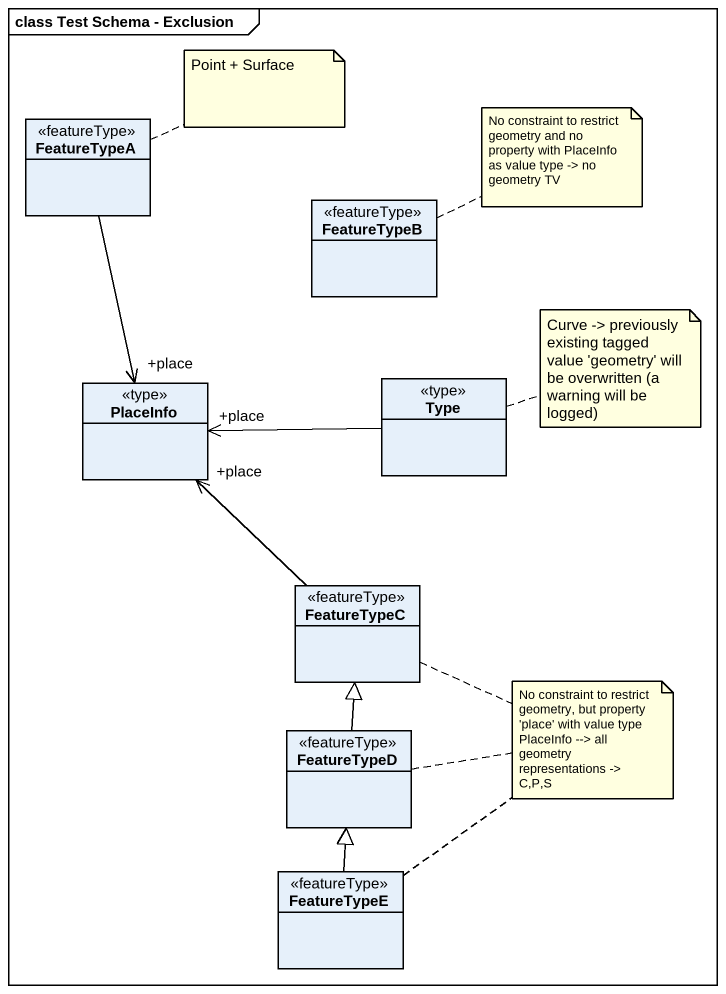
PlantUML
@startuml
mainframe class Test Schema - Exclusion
hide circle
hide empty members
class FeatureTypeA <<featureType>>
class FeatureTypeB <<featureType>>
class Type <<type>>
class PlaceInfo <<type>>
class FeatureTypeC <<featureType>>
class FeatureTypeD <<featureType>>
class FeatureTypeE <<featureType>>
FeatureTypeA --> "+place" PlaceInfo
Type -left-> "+place" PlaceInfo
FeatureTypeC -up-> "+place" PlaceInfo
FeatureTypeD -up-|> FeatureTypeC
FeatureTypeE -up-|> FeatureTypeD
note right of FeatureTypeA : Point + Surface
note right of FeatureTypeB : No constraint to restrict geometry and no property with PlaceInfo as value type -> no geometry TV
note right of Type : Curve -> previously existing tagged value 'geometry' will be overwritten (a warning will be logged)
note as N4
  No constraint to restrict geometry, but property 'place' with value type PlaceInfo --> all geometry representations -> C,P,S
end note
N4 .. FeatureTypeC
N4 .. FeatureTypeD
N4 .. FeatureTypeE
@enduml
